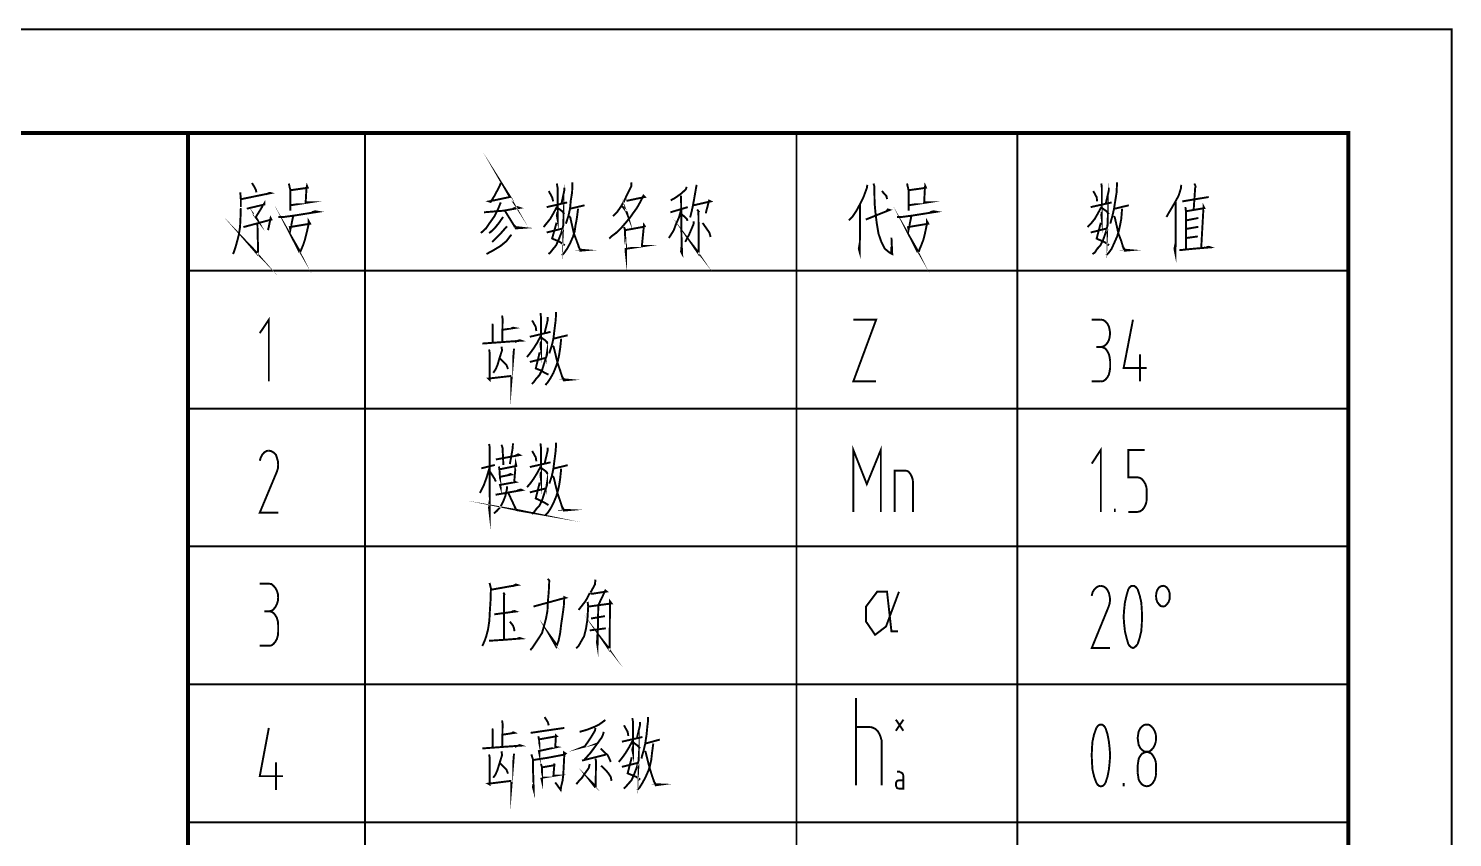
# Model space of a CAD drawing. Header units: millimetres. Extents: x 65 to 1398, y -63 to 357.
# Drawn here: x 355.8 to 418.7, y 157.2 to 193 of the extents above; entities that cross this region are included whole.
import ezdxf

# ---------------------------------------------------------------- set-up
doc = ezdxf.new("R2010")
doc.units = ezdxf.units.MM
doc.header["$LTSCALE"] = 0.25
doc.layers.add('P', color=7, linetype='Continuous')

msp = doc.modelspace()

# ---------------------------------------------------------------- linework, layer by layer
at = {"layer": 'P'}
for points, const_width in [([(147.0627246892411, 0.882), (418.677, 0.882), (418.677, 192.9259103528294), (147.0627246892411, 192.9259103528294), (147.0627246892411, 0.882)], 0.0858259029281714), ([(169.9197231099755, 5.458081097033865), (414.1119722389493, 5.458081097033865), (414.1119722389493, 188.3498292557956), (169.9197231099755, 188.3498292557956), (169.9197231099755, 5.458081097033865)], 0.1710016096220384), ([(362.8127897448064, 188.3498292557956), (362.8127897448064, 102.999869971135)], 0.1710016096220384), ([(370.6457037794706, 188.3498292557956), (370.6457037794706, 102.999869971135)], 0.0858259029281714), ([(389.7179099203195, 188.3498292557956), (389.7179099203195, 102.999869971135)], 0.0858259029281714), ([(399.4780055934618, 188.3498292557956), (399.4780055934618, 121.2924908270529)], 0.0858259029281714), ([(376.6437640409281, 186.1365612742236), (376.5865467723093, 185.9876663365679), (376.3687310338174, 185.5747917277847), (376.1964290317267, 185.2991085244396), (376.1275082308904, 185.3225155888746), (377.0455853137282, 185.5169242629316), (376.86157977942, 185.8381212026779), (377.137262982765, 185.402489725694), (377.1717233831832, 185.3225155888746)], 0.0858259029281714), ([(365.1294389276327, 185.7236866654404), (365.1521957958333, 185.4252465938947), (365.1521957958333, 185.0702394499645)], 0.0858259029281714), ([(365.1866561962515, 185.4252465938947), (366.4707937590026, 185.6892262650223), (366.4252800226012, 185.7009297972397), (366.2529780205106, 185.6320089964035)], 0.0858259029281714), ([(365.6450445414361, 186.1365612742236), (365.7711826108911, 185.9297988717149), (365.8173465435267, 185.8381212026779), (365.8401034117273, 185.7236866654404)], 0.0858259029281714), ([(367.2737861083684, 186.113804406023), (367.3427069092047, 185.8153643344773), (367.3427069092047, 184.9096409800914), (367.3427069092047, 185.150213586784), (368.1567525945536, 185.276351656239), (368.0195611891155, 185.276351656239), (368.0540215895336, 185.9070420035142), (368.0767784577342, 186.0104232047686), (368.1112388581523, 185.9297988717149), (367.9851007886973, 185.9070420035142), (367.3427069092047, 185.8153643344773)], 0.0858259029281714), ([(378.6736766844261, 183.9460501608524), (379.3960447007383, 184.1294054989262), (379.4077482329558, 184.3706283018531), (379.4077482329558, 184.2555435683812), (379.3277740961364, 183.9460501608524), (379.2016360266813, 183.624853221106), (379.0865512932094, 183.3725770821959), (378.9604132237544, 183.2236821445402), (378.8342751542993, 183.0630836746671), (378.7543010174799, 182.9941628738308)], 0.0858259029281714), ([(378.7653543534631, 185.7809039340592), (378.9148994873531, 185.5058709269485), (378.9604132237544, 185.3225155888746)], 0.0858259029281714), ([(379.1210116936276, 186.113804406023), (379.1554720940456, 185.9297988717149), (379.1554720940456, 184.5305765754919), (379.1210116936276, 184.7145821098001), (379.1554720940456, 184.8634770474558)], 0.0858259029281714), ([(379.4539121655914, 185.9297988717149), (379.4539121655914, 185.8153643344773), (379.3277740961364, 185.2191343876202)], 0.0858259029281714), ([(379.8089193095216, 186.1710216746418), (379.8089193095216, 186.0104232047686), (379.7978659735384, 185.7236866654404), (379.7406487049196, 185.3680293252759), (379.7061883045014, 185.0013186491283), (379.6372675036652, 184.6911750453651), (379.5455898346283, 184.4044385060369), (379.5228329664276, 184.3361679014349)], 0.0858259029281714), ([(382.4240085638936, 186.1710216746418), (382.4129552279104, 185.9876663365679), (382.2061928254016, 185.5747917277847), (382.091758288164, 185.3225155888746), (381.9539166864915, 185.0929963181652), (381.7816146844009, 184.8407201792551), (381.6099628785445, 184.6684181771645)], 0.0858259029281714), ([(384.8667958161749, 185.964259272133), (384.8212820797736, 185.8498247348954), (384.6034663412817, 185.6547658646041), (384.3622435383547, 185.4831140587478), (384.1561313320803, 185.3680293252759)], 0.0858259029281714), ([(385.3030774893931, 186.0559369411699), (385.2796704249582, 185.9297988717149), (385.1879927559212, 185.402489725694), (385.119071955085, 185.0357790495464), (385.0163409500649, 184.6112009085457)], 0.0858259029281714), ([(392.8492549847292, 186.0559369411699), (392.8264981165285, 185.9070420035142), (392.6769529826386, 185.5058709269485), (392.5163545127654, 185.1846739872021), (392.3674595751097, 184.9096409800914), (392.1841042370359, 184.6339577767463), (392.0352092993801, 184.4850628390906)], 0.0858259029281714), ([(393.1242879918399, 186.113804406023), (393.158748392258, 185.9876663365679), (393.1704519244755, 185.2418912558209), (393.2049123248936, 184.8634770474558), (393.2621295935124, 184.3816816378362), (393.3421037303318, 183.8998862282167), (393.4682417997869, 183.5331755520691), (393.6177869336769, 183.2347354805234), (393.8238991399513, 183.0630836746671), (393.9500372094064, 182.9941628738308), (393.9155768089882, 183.7165308901429)], 0.0858259029281714), ([(393.4916488642218, 185.7809039340592), (393.6977610704963, 185.5513846633498), (393.720517938697, 185.4252465938947)], 0.0858259029281714), ([(394.6041346211165, 186.113804406023), (394.6724052257185, 185.8153643344773), (394.6724052257185, 184.9096409800914), (394.6724052257185, 185.150213586784), (395.4871011073018, 185.276351656239), (395.3609630378468, 185.276351656239), (395.3954234382649, 185.9070420035142), (395.4064767742481, 186.0104232047686), (395.4409371746662, 185.9297988717149), (395.3265026374287, 185.9070420035142), (394.6724052257185, 185.8153643344773)], 0.0858259029281714), ([(402.723785195109, 183.9460501608524), (403.4578567436386, 184.1294054989262), (403.4695602758561, 184.3706283018531), (403.4695602758561, 184.2555435683812), (403.3889359428023, 183.9460501608524), (403.2745014055648, 183.624853221106), (403.1483633361097, 183.3725770821959), (403.0105217344372, 183.2236821445402), (402.9071405331828, 183.0630836746671), (402.8037593319284, 182.9941628738308)], 0.0858259029281714), ([(402.8382197323466, 185.7809039340592), (402.9877648662366, 185.5058709269485), (403.0105217344372, 185.3225155888746)], 0.0858259029281714), ([(403.193877072511, 186.113804406023), (403.2166339407116, 185.9297988717149), (403.2166339407116, 184.5305765754919), (403.193877072511, 184.7145821098001), (403.2166339407116, 184.8634770474558)], 0.0858259029281714), ([(403.5267775444748, 185.9297988717149), (403.5267775444748, 185.8153643344773), (403.3889359428023, 185.2191343876202)], 0.0858259029281714), ([(403.8824348846393, 186.1710216746418), (403.8824348846393, 186.0104232047686), (403.8707313524218, 185.7236866654404), (403.8135140838031, 185.3680293252759), (403.75564661895, 185.0013186491283), (403.687376014348, 184.6911750453651), (403.6067516812943, 184.4044385060369), (403.5956983453111, 184.3361679014349)], 0.0858259029281714), ([(406.7263932134865, 186.0559369411699), (406.714689681269, 185.9070420035142), (406.6119586762488, 185.5747917277847), (406.4279531419407, 185.2418912558209), (406.2673546720675, 184.9668582487102), (406.1646236670475, 184.7945562466195), (406.0729459980106, 184.6339577767463)], 0.0858259029281714), ([(407.3453800285441, 185.964259272133), (407.2771094239422, 184.9668582487102)], 0.0858259029281714), ([(407.3115698243604, 186.113804406023), (407.3798404289623, 185.9297988717149)], 0.0858259029281714), ([(365.4161754669609, 185.0013186491283), (366.1957607518918, 185.1846739872021), (366.1957607518918, 185.2418912558209), (365.8173465435267, 184.6339577767463), (365.8745638121454, 184.5305765754919), (365.7029120062891, 184.7600958462014)], 0.0858259029281714), ([(367.7555815179879, 183.0630836746671), (367.4571414464422, 183.6476100893067), (367.7672850502054, 183.1085974110684)], 0.0858259029281714), ([(376.6437640409281, 185.276351656239), (376.5176259714731, 184.9668582487102), (376.3687310338174, 184.6684181771645), (376.1619686313086, 184.3816816378362), (375.9903168254522, 184.1294054989262), (375.8524752237797, 184.0032674294711), (375.7607975547428, 183.9232932926517)], 0.0858259029281714), ([(375.8986391564154, 184.8407201792551), (376.7471452421825, 184.9096409800914), (377.481216790712, 185.0357790495464), (377.3778355894576, 185.0702394499645), (377.1827767191663, 185.0013186491283)], 0.0858259029281714), ([(379.132715225845, 185.0929963181652), (378.983170091955, 184.8173131148201), (378.8342751542993, 184.5539836399269), (378.6853802166437, 184.3706283018531), (378.5364852789879, 184.1866227675449)], 0.0858259029281714), ([(378.6736766844261, 185.0702394499645), (379.5800502350464, 185.276351656239)], 0.0858259029281714), ([(379.7172416404846, 185.0013186491283), (380.3485821839942, 185.150213586784)], 0.0858259029281714), ([(382.1944892931841, 185.3680293252759), (382.2523567580372, 185.3563257930584), (383.0091851747675, 185.5169242629316), (382.9519679061487, 185.5747917277847), (382.8258298366936, 185.3225155888746), (382.6652313668204, 185.0357790495464), (382.5046328969473, 184.8173131148201), (382.3440344270741, 184.5884440403451), (382.160028892766, 184.3706283018531), (381.9539166864915, 184.1294054989262), (381.7361009479996, 183.9232932926517), (381.7016405475815, 183.8998862282167), (381.5637989459089, 183.7971552231967), (381.4376608764539, 183.6820704897248)], 0.0858259029281714), ([(382.0000806191271, 185.0929963181652), (382.0455943555285, 185.0702394499645), (382.2178963576191, 184.8407201792551), (382.2523567580372, 184.7145821098001), (382.183435957201, 184.8862339156564)], 0.0858259029281714), ([(384.1444277998628, 184.8407201792551), (384.9129597488105, 185.0702394499645)], 0.0858259029281714), ([(384.6145196772649, 185.5747917277847), (384.6372765454655, 183.5676359524872), (384.6606836099004, 183.0169197420315), (384.6145196772649, 183.1085974110684), (384.6372765454655, 183.3498202139953)], 0.0858259029281714), ([(385.1652358877207, 185.150213586784), (385.9220643044508, 185.3225155888746), (385.8531435036146, 185.3563257930584), (385.7042485659589, 184.7945562466195)], 0.0858259029281714), ([(392.5280580449828, 185.1729704549846), (392.5163545127654, 183.0630836746671), (392.4708407763641, 183.2236821445402), (392.5163545127654, 183.498715151651)], 0.0858259029281714), ([(395.0852798345018, 183.0630836746671), (394.7874899591903, 183.6476100893067), (395.0969833667192, 183.1085974110684)], 0.0858259029281714), ([(403.2055806047285, 185.0929963181652), (403.0566856670729, 184.8173131148201), (402.9071405331828, 184.5539836399269), (402.7582455955271, 184.3706283018531), (402.5859435934365, 184.1866227675449)], 0.0858259029281714), ([(402.723785195109, 185.0702394499645), (403.6529156139298, 185.276351656239)], 0.0858259029281714), ([(403.7901070193681, 185.0013186491283), (404.4097440306601, 185.150213586784)], 0.0858259029281714), ([(406.4858206067938, 185.2991085244396), (406.4741170745764, 183.2347354805234), (406.4741170745764, 182.9941628738308), (406.4279531419407, 183.2236821445402), (406.4741170745764, 183.4642547512328)], 0.0858259029281714), ([(406.772557146122, 185.3225155888746), (407.9422601716356, 185.5169242629316)], 0.0858259029281714), ([(406.9097485515603, 185.0702394499645), (406.9325054197609, 184.9096409800914), (406.9325054197609, 183.1892217441221)], 0.0858259029281714), ([(406.9325054197609, 184.8862339156564), (407.7472013013443, 185.0240755173289), (407.7127409009262, 185.0929963181652), (407.6093596996717, 183.2581425449584)], 0.0858259029281714), ([(365.886267344363, 184.3361679014349), (365.9090242125636, 183.3842806144134), (365.9090242125636, 183.1085974110684), (365.886267344363, 182.9941628738308), (365.5767739368341, 183.3498202139953), (365.8745638121454, 183.0396766102321)], 0.0858259029281714), ([(365.1521957958333, 185.0240755173289), (365.1404922636159, 184.6684181771645), (365.1177353954153, 184.1866227675449), (365.0605181267964, 183.8316156236148), (364.9915973259602, 183.5676359524872), (364.922676525124, 183.3153598135771), (364.8537557242877, 183.1085974110684), (364.8082419878864, 182.9941628738308)], 0.0858259029281714), ([(365.2666303330709, 184.1866227675449), (366.5052541594207, 184.5195232395087), (366.4707937590026, 184.5884440403451), (366.356359221765, 184.0494313621068)], 0.0858259029281714), ([(366.8153977631838, 184.6339577767463), (367.0442668376589, 184.6339577767463), (367.4805485108772, 184.6911750453651), (368.5696272033369, 184.8634770474558), (368.4434891338819, 184.8862339156564), (368.2828906640087, 184.8407201792551)], 0.0858259029281714), ([(367.4688449786597, 184.6911750453651), (367.3427069092047, 184.0721882303074), (367.319950041004, 184.1866227675449), (368.2146200594067, 184.3361679014349), (368.1567525945536, 184.438898906455), (368.1567525945536, 184.3361679014349), (368.0540215895336, 183.8998862282167), (367.9851007886973, 183.624853221106), (367.9044764556436, 183.3842806144134), (367.8355556548073, 183.2236821445402), (367.7783383861885, 183.0858405428677)], 0.0858259029281714), ([(376.7471452421825, 184.6339577767463), (376.5637899041086, 184.3706283018531), (376.3687310338174, 184.1294054989262), (376.2081325639442, 183.9805105612705), (376.1275082308904, 183.9232932926517)], 0.0858259029281714), ([(376.8271193790019, 184.9096409800914), (377.3089147886214, 184.1294054989262), (377.6184081961503, 184.1521623671268), (377.3089147886214, 184.1866227675449), (377.1944802513839, 184.312760837)], 0.0858259029281714), ([(379.1554720940456, 185.0357790495464), (379.3622344965545, 184.8862339156564), (379.4539121655914, 184.7600958462014)], 0.0858259029281714), ([(380.0618456446659, 185.0013186491283), (380.0039781798129, 184.5539836399269), (379.9467609111941, 184.2555435683812), (379.9123005107759, 184.0032674294711), (379.8433797099397, 183.7737481587617), (379.7061883045014, 183.4642547512328), (379.5800502350464, 183.2347354805234), (379.4422086333739, 183.0396766102321), (379.3388274321195, 182.936945605212)], 0.0858259029281714), ([(379.6717279040834, 184.6684181771645), (379.7172416404846, 184.6112009085457), (379.8778401103579, 183.8998862282167), (380.0039781798129, 183.5676359524872), (380.1301162492679, 183.2236821445402), (380.1535233137029, 183.1430578114865), (380.4057994526129, 183.1658146796871), (380.1535233137029, 183.1892217441221), (380.0728989806491, 183.3498202139953)], 0.0858259029281714), ([(384.6145196772649, 184.9434511842752), (384.5228420082279, 184.6112009085457), (384.3967039387729, 184.3361679014349), (384.2933227375185, 184.0494313621068), (384.2016450684816, 183.8998862282167), (384.0755069990265, 183.7048273579254)], 0.0858259029281714), ([(385.3830516262126, 184.8634770474558), (385.39475515843, 183.5214720198516), (385.39475515843, 183.1892217441221), (385.3830516262126, 183.0169197420315), (385.1080186191018, 183.4187410148315), (385.3830516262126, 183.0630836746671)], 0.0858259029281714), ([(384.6372765454655, 184.7600958462014), (384.8667958161749, 184.5539836399269), (384.9012562165931, 184.46230597089)], 0.0858259029281714), ([(385.1762892237037, 184.438898906455), (385.1652358877207, 184.312760837), (384.9701770174293, 183.8543724918154), (384.7978750153387, 183.5331755520691)], 0.0858259029281714), ([(385.3258343575937, 184.9668582487102), (385.4175120266307, 184.8407201792551)], 0.0858259029281714), ([(392.7803341838929, 184.5195232395087), (393.8356026721688, 184.9434511842752), (393.754978339115, 184.9668582487102), (393.6750042022957, 184.8634770474558)], 0.0858259029281714), ([(394.1567996119152, 184.6339577767463), (394.3746153504071, 184.6339577767463), (394.810246827391, 184.6911750453651), (395.8999757160851, 184.8634770474558), (395.77383764663, 184.8862339156564), (395.6132391767568, 184.8407201792551)], 0.0858259029281714), ([(394.7991934914078, 184.6911750453651), (394.6724052257185, 184.0721882303074), (394.6496483575179, 184.1866227675449), (395.5443183759206, 184.3361679014349), (395.4871011073018, 184.438898906455), (395.4871011073018, 184.3361679014349), (395.3954234382649, 183.8998862282167), (395.3265026374287, 183.624853221106), (395.2348249683918, 183.3842806144134), (395.1659041675555, 183.2236821445402), (395.1197402349199, 183.0858405428677)], 0.0858259029281714), ([(403.2166339407116, 185.0357790495464), (403.4233963432205, 184.8862339156564), (403.5267775444748, 184.7600958462014)], 0.0858259029281714), ([(404.1113039591144, 185.0013186491283), (404.0768435586963, 184.5539836399269), (404.0196262900776, 184.2555435683812), (403.9624090214587, 184.0032674294711), (403.8934882206224, 183.7737481587617), (403.75564661895, 183.4642547512328), (403.6529156139298, 183.2347354805234), (403.5150740122574, 183.0396766102321), (403.411692811003, 182.936945605212)], 0.0858259029281714), ([(403.7445932829668, 184.6684181771645), (403.7901070193681, 184.6112009085457), (403.9507054892413, 183.8998862282167), (404.0768435586963, 183.5676359524872), (404.1802247599506, 183.2236821445402), (404.2263886925863, 183.1430578114865), (404.4786648314964, 183.1658146796871), (404.2263886925863, 183.1892217441221), (404.1347110235494, 183.3498202139953)], 0.0858259029281714), ([(406.9559124841959, 184.4850628390906), (407.4832216302167, 184.5884440403451)], 0.0858259029281714), ([(377.1138559183301, 183.8543724918154), (376.8960401798382, 183.5676359524872), (376.6327107049449, 183.3498202139953), (376.2881067007636, 183.1430578114865), (376.0930478304723, 183.0396766102321), (376.0130736936529, 182.9941628738308)], 0.0858259029281714), ([(376.9187970480388, 184.2210831679631), (376.6554675731455, 183.9232932926517), (376.4487051706368, 183.7165308901429), (376.2653498325629, 183.5331755520691)], 0.0858259029281714), ([(379.1099583576444, 184.3816816378362), (378.9148994873531, 183.6820704897248), (379.0410375568081, 183.624853221106), (379.1782289622464, 183.5676359524872), (379.3043670317014, 183.498715151651), (379.4766690337921, 183.3842806144134)], 0.0858259029281714), ([(382.091758288164, 184.1866227675449), (382.1262186885822, 184.1066486307255), (382.160028892766, 183.4642547512328), (382.183435957201, 183.3842806144134), (382.183435957201, 182.936945605212), (382.160028892766, 183.1430578114865), (382.160028892766, 183.2236821445402), (382.9857781103325, 183.3498202139953), (382.8830471053124, 183.3498202139953), (382.9747247743493, 184.2783004365818), (383.0091851747675, 184.2210831679631), (382.9519679061487, 184.1983262997624), (382.1372720245653, 184.0494313621068)], 0.0858259029281714), ([(385.5664069642863, 184.3706283018531), (385.864847035832, 183.9460501608524), (385.9220643044508, 183.750991290561)], 0.0858259029281714), ([(403.1711202043103, 184.3816816378362), (402.9877648662366, 183.6820704897248), (403.1021994034742, 183.624853221106), (403.2400410051466, 183.5676359524872), (403.3772324105848, 183.498715151651), (403.537830880458, 183.3842806144134)], 0.0858259029281714), ([(407.4832216302167, 184.1983262997624), (406.9559124841959, 184.1066486307255)], 0.0858259029281714), ([(393.904523473005, 183.0169197420315), (393.9155768089882, 183.3153598135771)], 0.0858259029281714), ([(406.6457688804327, 183.1658146796871), (407.2081886231059, 183.2236821445402), (408.0111809724718, 183.2919527491422), (407.9422601716356, 183.3153598135771), (407.8271754381636, 183.2919527491422)], 0.0858259029281714), ([(406.9559124841959, 183.7048273579254), (407.460464762016, 183.7737481587617)], 0.0858259029281714), ([(407.7927150377456, 183.2919527491422), (407.7244444331436, 183.2581425449584)], 0.0858259029281714), ([(362.8127897448064, 182.2600913253012), (414.1119722389493, 182.2600913253012)], 0.0858259029281714), ([(366.3908196221831, 177.362813288521), (366.3908196221831, 180.0923370801306), (365.9896485456173, 179.4961071332735)], 0.0858259029281714), ([(376.7009813095468, 180.2756924182044), (376.7243883739818, 180.1267974805487), (376.7126848417644, 179.0832325244903)], 0.0858259029281714), ([(378.0312828049335, 180.0578766797125), (378.1918812748067, 179.7711401403842), (378.2152883392416, 179.5877848023104)], 0.0858259029281714), ([(378.3986436773155, 180.3907771516763), (378.4214005455161, 180.2074218136025), (378.4214005455161, 178.8081995173795), (378.3986436773155, 178.9798513232359), (378.4214005455161, 179.1293964571259)], 0.0858259029281714), ([(378.7198406170618, 180.2074218136025), (378.7198406170618, 180.0695802119299), (378.5819990153893, 179.4961071332735)], 0.0858259029281714), ([(379.0865512932094, 180.4252375520944), (379.0865512932094, 180.2756924182044), (379.0637944250088, 180.0006594110937), (379.0176304923732, 179.6450020709292), (378.9721167559719, 179.2555345265809), (378.9031959551356, 178.9570944550352), (378.8115182860987, 178.6820614479245), (378.7887614178981, 178.6014371148708)], 0.0858259029281714), ([(392.2296179734371, 180.0923370801306), (393.2393727253117, 180.0923370801306), (392.2296179734371, 177.362813288521), (393.2393727253117, 177.362813288521)], 0.0858259029281714), ([(402.7699491277446, 180.0923370801306), (403.1711202043103, 180.0923370801306)], 0.0858259029281714), ([(403.1711202043103, 178.888173654199), (403.2745014055648, 178.8998771864165), (403.3772324105848, 178.9687979872527), (403.4578567436386, 179.0604756562896), (403.5267775444748, 179.1866137257446), (403.5612379448929, 179.3238051311829), (403.5839948130937, 179.4961071332735), (403.5612379448929, 179.6450020709292), (403.5267775444748, 179.7945472048192), (403.4578567436386, 179.9206852742742), (403.3772324105848, 180.0123629433112), (403.2745014055648, 180.0812837441474), (403.1711202043103, 180.0923370801306)], 0.0858259029281714), ([(404.593099368734, 180.0923370801306), (404.1802247599506, 177.9590432353781), (405.2010328478085, 177.9590432353781)], 0.0858259029281714), ([(376.2770533647804, 179.9206852742742), (376.2881067007636, 179.7945472048192), (376.2881067007636, 179.0604756562896)], 0.0858259029281714), ([(376.7243883739818, 179.6450020709292), (377.2516975200026, 179.7256264039829), (377.1944802513839, 179.7366797399661), (377.0910990501295, 179.7028695357823)], 0.0858259029281714), ([(377.9285517999134, 179.3355086634004), (378.8459786865168, 179.5533244018923)], 0.0858259029281714), ([(378.983170091955, 179.2555345265809), (379.6028071032471, 179.4044294642366)], 0.0858259029281714), ([(375.8297183555791, 179.0370685918547), (377.5501375915483, 179.1632066613097), (377.481216790712, 179.1866137257446), (377.2634010522201, 179.1059893926909)], 0.0858259029281714), ([(376.1275082308904, 178.7737391169614), (376.1509152953254, 178.6476010475064), (376.1509152953254, 178.6014371148708), (376.1509152953254, 177.4317340893573), (376.0930478304723, 177.488951357976), (377.1138559183301, 177.6040360914479)], 0.0858259029281714), ([(376.6782244413462, 178.8998771864165), (376.7009813095468, 178.7392787165433), (376.5865467723093, 178.3836213763788), (376.4948691032724, 178.07412796885), (376.4142447702187, 177.8907726307761), (376.3115137651986, 177.7412274968862)], 0.0858259029281714), ([(377.228940651802, 178.8081995173795), (377.1138559183301, 177.3855701567217), (377.1138559183301, 177.5695756910298)], 0.0858259029281714), ([(378.4103472095329, 179.3699690638185), (378.2608020756429, 179.0832325244903), (378.1002036057698, 178.8309563855802), (377.9513086681141, 178.6241939830714), (377.8024137304584, 178.4408386449976)], 0.0858259029281714), ([(377.9285517999134, 178.2230229065057), (378.6509198162256, 178.4063782445795), (378.6853802166437, 178.6241939830714), (378.6853802166437, 178.5325163140345), (378.5819990153893, 178.2230229065057), (378.4786178141349, 177.8907726307761), (378.3524797446798, 177.6384964918661), (378.2152883392416, 177.488951357976), (378.1002036057698, 177.3283528881029), (378.0202294689503, 177.2483787512834)], 0.0858259029281714), ([(378.4214005455161, 179.3127517951997), (378.6281629480249, 179.1632066613097), (378.7198406170618, 179.0370685918547)], 0.0858259029281714), ([(379.3160705639189, 179.2555345265809), (379.2699066312833, 178.8309563855802), (379.2243928948819, 178.5325163140345), (379.1671756262632, 178.2691868391412), (379.0982548254269, 178.0513711006493), (378.9721167559719, 177.7412274968862), (378.8459786865168, 177.5117082261767), (378.7081370848443, 177.3055960199023), (378.6164594158074, 177.2022148186479)], 0.0858259029281714), ([(378.9493598877713, 178.9343375868346), (378.983170091955, 178.888173654199), (379.1554720940456, 178.1775091701043), (379.2699066312833, 177.8446086981405), (379.3849913647551, 177.488951357976), (379.4305051011564, 177.4089772211566), (379.6717279040834, 177.4317340893573), (379.4305051011564, 177.4544909575579), (379.3388274321195, 177.6040360914479)], 0.0858259029281714), ([(403.1711202043103, 178.888173654199), (402.9760613340191, 178.888173654199)], 0.0858259029281714), ([(403.5839948130937, 178.2691868391412), (403.5612379448929, 178.4297853090144), (403.5267775444748, 178.5669767144526), (403.4578567436386, 178.7048183161251), (403.3772324105848, 178.8081995173795), (403.2745014055648, 178.8654167859983), (403.1711202043103, 178.888173654199)], 0.0858259029281714), ([(376.5865467723093, 178.4063782445795), (376.8960401798382, 178.0851813048331), (376.9649609806744, 177.9135294989768)], 0.0858259029281714), ([(378.3641832768973, 178.6476010475064), (378.1918812748067, 177.9362863671774), (378.3069660082786, 177.8907726307761), (378.4331040777336, 177.8446086981405), (378.5702954831718, 177.7529310291036), (378.7543010174799, 177.6612533600667)], 0.0858259029281714), ([(403.5839948130937, 178.2691868391412), (403.5839948130937, 177.9590432353781)], 0.0858259029281714), ([(404.9025927762628, 178.5669767144526), (404.9025927762628, 177.362813288521)], 0.0858259029281714), ([(403.1711202043103, 177.362813288521), (403.2745014055648, 177.3745168207385), (403.3772324105848, 177.4434376215748), (403.4578567436386, 177.5351152906117), (403.5267775444748, 177.6612533600667), (403.5612379448929, 177.8101482977224), (403.5839948130937, 177.9590432353781)], 0.0858259029281714), ([(403.1711202043103, 177.362813288521), (402.7699491277446, 177.362813288521)], 0.0858259029281714), ([(362.8127897448064, 176.1586498625894), (414.1119722389493, 176.1586498625894)], 0.0858259029281714), ([(376.1275082308904, 174.5988290964933), (376.1509152953254, 174.4726910270383), (376.1509152953254, 171.5598118973549), (376.1275082308904, 171.7659241036294), (376.1509152953254, 172.0988245755932)], 0.0858259029281714), ([(376.6782244413462, 174.5643686960752), (376.7243883739818, 174.4154737584195), (376.7588487743999, 173.6696986776724)], 0.0858259029281714), ([(377.1827767191663, 174.621585964694), (377.1717233831832, 174.4154737584195), (377.102802582347, 174.0253560178369), (377.0455853137282, 173.7041590780906)], 0.0858259029281714), ([(378.3986436773155, 174.621585964694), (378.4214005455161, 174.4382306266201), (378.4214005455161, 173.0390083303972), (378.3986436773155, 173.2230138647054), (378.4214005455161, 173.371908802361)], 0.0858259029281714), ([(378.7198406170618, 174.4382306266201), (378.7198406170618, 174.3120925571651), (378.5819990153893, 173.7275661425255)], 0.0858259029281714), ([(379.0865512932094, 174.6560463651121), (379.0865512932094, 174.5071514274564), (379.0637944250088, 174.2321184203457), (379.0176304923732, 173.8764610801812), (378.9721167559719, 173.5097504040336), (378.9031959551356, 173.1885534642872), (378.8115182860987, 172.9128702609422), (378.7887614178981, 172.8439494601059)], 0.0858259029281714), ([(392.2296179734371, 171.594272297773), (392.2296179734371, 174.3354996216001), (392.8264981165285, 172.8211925919053), (393.4454849315862, 174.3354996216001), (393.4454849315862, 171.594272297773)], 0.0858259029281714), ([(403.1711202043103, 171.594272297773), (403.1711202043103, 174.3354996216001), (402.7699491277446, 173.7275661425255)], 0.0858259029281714), ([(366.3908196221831, 174.301039221182), (366.2991419531462, 174.2893356889645), (366.1840572196743, 174.2204148881282), (366.1040830828549, 174.1287372190913), (366.0351622820186, 174.0025991496363), (365.9896485456173, 173.8537042119805)], 0.0858259029281714), ([(366.7464769623476, 173.371908802361), (366.7919906987489, 173.5208037400167), (366.8036942309664, 173.6814022098899), (366.7919906987489, 173.8302971475456), (366.7464769623476, 173.9908956174188), (366.700313029712, 174.1287372190913), (366.5969318284576, 174.2204148881282), (366.5052541594207, 174.277632156747), (366.3908196221831, 174.301039221182)], 0.0858259029281714), ([(376.4259483024362, 173.9109214805993), (377.481216790712, 174.1059803508906), (377.4122959898758, 174.1404407513088), (377.2978614526382, 174.0825732864557)], 0.0858259029281714), ([(376.5637899041086, 173.6014280730705), (376.5865467723093, 173.4518829391805), (376.6327107049449, 172.7067580546677), (376.6093036405099, 172.7867321914872), (377.2978614526382, 172.9128702609422), (377.2399939877852, 172.9362773253771), (377.3089147886214, 173.7275661425255), (377.3316716568221, 173.6241849412712), (376.5865467723093, 173.4752900036154)], 0.0858259029281714), ([(377.9285517999134, 173.5780210086355), (378.8459786865168, 173.7847834111443)], 0.0858259029281714), ([(378.0312828049335, 174.2893356889645), (378.1918812748067, 174.0025991496363), (378.2152883392416, 173.8302971475456)], 0.0858259029281714), ([(404.3869871624595, 171.594272297773), (404.7998617712427, 171.594272297773), (404.9025927762628, 171.6170291659737), (404.9942704452997, 171.6742464345924), (405.0748947783535, 171.7659241036294), (405.1438155791897, 171.8920621730844), (405.189329315591, 172.0416073069744), (405.2010328478085, 172.2022057768476), (405.2010328478085, 172.5116991843764), (405.189329315591, 172.6722976542496), (405.1438155791897, 172.8211925919053), (405.0748947783535, 172.9362773253771), (404.9942704452997, 173.0390083303972), (404.9025927762628, 173.0968757952503), (404.7998617712427, 173.119632663451), (404.3869871624595, 173.119632663451), (404.3869871624595, 174.3354996216001), (405.1093551787716, 174.3354996216001)], 0.0858259029281714), ([(366.7464769623476, 173.371908802361), (365.9896485456173, 171.5598118973549), (366.8036942309664, 171.5598118973549)], 0.0858259029281714), ([(376.1392117631079, 173.5208037400167), (376.0130736936529, 173.0968757952503), (375.8986391564154, 172.7867321914872), (375.8180148233616, 172.6150803856308), (375.7263371543247, 172.4310748513227)], 0.0858259029281714), ([(376.3797843698005, 173.6696986776724), (375.7835544229434, 173.5208037400167)], 0.0858259029281714), ([(376.1509152953254, 173.3946656705617), (376.3687310338174, 173.0624153948322), (376.4259483024362, 172.9362773253771)], 0.0858259029281714), ([(376.6093036405099, 173.1423895316516), (377.1138559183301, 173.245770732906), (377.0683421819288, 173.2685276011067), (376.9649609806744, 173.2230138647054)], 0.0858259029281714), ([(378.4103472095329, 173.6014280730705), (378.2608020756429, 173.3257448697255), (378.1002036057698, 173.0624153948322), (377.9513086681141, 172.8556529923234), (377.8024137304584, 172.6840011864671)], 0.0858259029281714), ([(377.9285517999134, 172.4544819157576), (378.6509198162256, 172.6378372538314), (378.6853802166437, 172.8556529923234), (378.6853802166437, 172.7639753232865), (378.5819990153893, 172.4544819157576), (378.4786178141349, 172.1332849760113), (378.3524797446798, 171.8693053048838), (378.2152883392416, 171.720410367228), (378.1002036057698, 171.5598118973549), (378.0202294689503, 171.5025946287361)], 0.0858259029281714), ([(378.4214005455161, 173.5435606082174), (378.6281629480249, 173.3946656705617), (378.7198406170618, 173.2685276011067)], 0.0858259029281714), ([(379.3160705639189, 173.5097504040336), (379.2699066312833, 173.0624153948322), (379.2243928948819, 172.7639753232865), (379.1671756262632, 172.5116991843764), (379.0982548254269, 172.282179913667), (378.9721167559719, 171.9843900383556), (378.8459786865168, 171.7431672354287), (378.7081370848443, 171.5370550291542), (378.6164594158074, 171.4453773601173)], 0.0858259029281714), ([(378.9493598877713, 173.1768499320697), (378.983170091955, 173.119632663451), (379.1554720940456, 172.4083179831221), (379.2699066312833, 172.0760677073925), (379.3849913647551, 171.720410367228), (379.4305051011564, 171.6514895663918), (379.6717279040834, 171.6742464345924), (379.4305051011564, 171.6859499668099), (379.3388274321195, 171.8582519689006)], 0.0858259029281714), ([(378.983170091955, 173.5097504040336), (379.6028071032471, 173.6586453416893)], 0.0858259029281714), ([(394.0534184106608, 171.594272297773), (394.0534184106608, 173.4174225387623), (394.5124569520797, 173.4174225387623)], 0.0858259029281714), ([(394.8674640960098, 172.8901133927415), (394.8564107600266, 173.027954994414), (394.810246827391, 173.1651463998523), (394.7530295587723, 173.2685276011067), (394.684108757936, 173.3602052701436), (394.6041346211165, 173.4063692027792), (394.5124569520797, 173.4174225387623)], 0.0858259029281714), ([(376.9187970480388, 172.7295149228684), (376.9187970480388, 172.6150803856308), (376.8505264434368, 172.3049367818676), (376.7471452421825, 172.0416073069744), (376.6327107049449, 171.8237915684824), (376.4831655710549, 171.6514895663918), (376.3459741656167, 171.5253514969368)], 0.0858259029281714), ([(376.4142447702187, 172.3511007145032), (377.5845979919664, 172.5572129207777), (377.5267305271133, 172.5806199852127), (377.3661320572402, 172.5344560525771)], 0.0858259029281714), ([(378.3641832768973, 172.8901133927415), (378.1918812748067, 172.1905022446301), (378.3069660082786, 172.1332849760113), (378.4331040777336, 172.0760677073925), (378.5702954831718, 172.0071469065563), (378.7543010174799, 171.8920621730844)], 0.0858259029281714), ([(394.8674640960098, 172.8901133927415), (394.8674640960098, 171.594272297773)], 0.0858259029281714), ([(376.9766645128918, 172.4310748513227), (377.3316716568221, 171.6742464345924), (377.6645721287859, 171.6170291659737), (377.3316716568221, 171.6859499668099), (377.2516975200026, 171.8237915684824)], 0.0858259029281714), ([(403.7901070193681, 171.594272297773), (403.7901070193681, 171.7431672354287)], 0.0858259029281714), ([(362.8127897448064, 170.0689119320951), (414.1119722389493, 170.0689119320951)], 0.0858259029281714), ([(365.9896485456173, 168.4174134969621), (366.3908196221831, 168.4174134969621)], 0.0858259029281714), ([(366.3908196221831, 167.2015465388129), (366.5052541594207, 167.2132500710304), (366.5969318284576, 167.2821708718667), (366.6775561615113, 167.3849018768868), (366.7464769623476, 167.5110399463418), (366.7919906987489, 167.6605850802318), (366.8036942309664, 167.8094800178875), (366.7919906987489, 167.9583749555432), (366.7464769623476, 168.1079200894332), (366.6775561615113, 168.2340581588882), (366.5969318284576, 168.3257358279252), (366.5052541594207, 168.4057099647446), (366.3908196221831, 168.4174134969621)], 0.0858259029281714), ([(376.1509152953254, 168.4518738973802), (376.2081325639442, 168.2223546266708), (376.1964290317267, 167.7295058810681), (376.1619686313086, 167.2132500710304), (376.1392117631079, 166.7769683978123), (376.0819944944891, 166.3985541894471), (376.0013701614354, 166.0890607819182), (375.9213960246159, 165.8712450434263), (375.8297183555791, 165.6651328371518)], 0.0858259029281714), ([(376.2198360961617, 168.1534338258345), (377.3778355894576, 168.3601962283433), (377.3089147886214, 168.3829530965439), (377.1600198509657, 168.3023287634902)], 0.0858259029281714), ([(378.7887614178981, 168.5552550986346), (378.7653543534631, 168.0617561567976), (378.7198406170618, 167.54550034676), (378.7081370848443, 167.2132500710304), (378.6392162840081, 166.857592730866), (378.5592421471886, 166.5591526593203), (378.4675644781517, 166.237955719574), (378.3297228764792, 166.020139981082), (378.1463675384053, 165.7451069739713), (378.0546898693684, 165.6072653722988), (377.9513086681141, 165.4811273028437)], 0.0858259029281714), ([(378.7198406170618, 168.635229235454), (378.8115182860987, 168.5435515664171)], 0.0858259029281714), ([(380.8297273973793, 168.6007688350359), (380.8069705291787, 168.3829530965439), (380.6119116588874, 168.0272957563795)], 0.0858259029281714), ([(380.6119116588874, 168.0045388881788), (380.6691289275062, 167.9700784877607), (381.3232263392163, 168.0734596890151), (381.2660090705975, 168.1189734254164), (380.9558654668343, 167.4655262099405), (380.9214050664162, 165.6651328371518), (380.8986481982156, 165.8140277748075), (380.9214050664162, 166.1924419831726)], 0.0858259029281714), ([(394.2023133483165, 166.3068765204102), (393.9155768089882, 166.3068765204102), (393.720517938697, 168.0617561567976), (393.2848864617131, 168.0617561567976), (392.7920377161104, 167.4083089413218), (392.7920377161104, 166.7431581936284), (393.1932087926762, 166.1579815827545), (393.6750042022957, 166.5246922589021), (394.2484772809521, 168.0617561567976)], 0.0858259029281714), ([(403.1711202043103, 168.3257358279252), (403.0566856670729, 168.3023287634902), (402.9643578018016, 168.2451114948714), (402.8726801327647, 168.1534338258345), (402.8037593319284, 168.0272957563795), (402.7699491277446, 167.8784008187238)], 0.0858259029281714), ([(403.5150740122574, 167.3966054091043), (403.5612379448929, 167.54550034676), (403.5839948130937, 167.7178023488506), (403.5612379448929, 167.8666972865063), (403.5267775444748, 168.015592224162), (403.4578567436386, 168.1534338258345), (403.3772324105848, 168.2451114948714), (403.2745014055648, 168.3023287634902), (403.1711202043103, 168.3257358279252)], 0.0858259029281714), ([(404.3869871624595, 168.1761906940352), (404.3063628294058, 167.8894541547069), (404.2374420285695, 167.5916642793956), (404.2029816281513, 167.2704673396492), (404.1802247599506, 166.9492703999029), (404.2029816281513, 166.639776992374), (404.2374420285695, 166.3185800526277), (404.3063628294058, 166.0318435132995), (404.3869871624595, 165.7451069739713)], 0.0858259029281714), ([(404.7998617712427, 168.1761906940352), (404.7309409704064, 168.2568150270889), (404.6620201695703, 168.3140322957077), (404.593099368734, 168.3257358279252), (404.5131252319145, 168.3140322957077), (404.4442044310782, 168.2568150270889), (404.3869871624595, 168.1761906940352)], 0.0858259029281714), ([(404.7998617712427, 165.7451069739713), (404.8915394402796, 166.0318435132995), (404.9604602411159, 166.3185800526277), (404.9832171093166, 166.639776992374), (404.9942704452997, 166.9492703999029), (404.9832171093166, 167.2704673396492), (404.9604602411159, 167.5916642793956), (404.8915394402796, 167.8894541547069), (404.7998617712427, 168.1761906940352)], 0.0858259029281714), ([(406.2218409356663, 167.8784008187238), (406.2101374034488, 168.015592224162), (406.1646236670475, 168.1423804898513), (406.0957028662112, 168.2451114948714), (406.0150785331575, 168.3023287634902), (405.9234008641206, 168.3257358279252), (405.8200196628662, 168.3023287634902), (405.7400455260467, 168.2451114948714), (405.6711247252105, 168.1423804898513), (405.6256109888092, 168.015592224162), (405.6139074565917, 167.8784008187238), (405.6256109888092, 167.7295058810681), (405.6711247252105, 167.6027176153787), (405.7400455260467, 167.5110399463418), (405.8200196628662, 167.4310658095224), (405.9234008641206, 167.4083089413218), (406.0150785331575, 167.4310658095224), (406.0957028662112, 167.5110399463418), (406.1646236670475, 167.6027176153787), (406.2101374034488, 167.7295058810681), (406.2218409356663, 167.8784008187238)], 0.0858259029281714), ([(376.7588487743999, 168.0272957563795), (376.8271193790019, 167.9128612191419)], 0.0858259029281714), ([(376.7926589785837, 167.94732161956), (376.7926589785837, 165.9401658442626)], 0.0858259029281714), ([(378.0891502697866, 167.4083089413218), (379.5111294342101, 167.7977764856701), (379.4539121655914, 167.821183550105), (379.4305051011564, 167.4310658095224), (379.3732878325376, 167.0064876685217), (379.3160705639189, 166.6280734601565), (379.2699066312833, 166.237955719574), (379.2016360266813, 165.9057054438444), (379.132715225845, 165.7106465735531), (379.0982548254269, 165.6306724367337), (378.7887614178981, 166.169685114972), (379.1210116936276, 165.7106465735531)], 0.0858259029281714), ([(380.4857735894324, 167.6144211475962), (380.508530457633, 167.3966054091043), (380.4747202534492, 166.8348358626653), (380.4057994526129, 166.3985541894471), (380.3251751195592, 166.0890607819182), (380.1990370501042, 165.8712450434263), (380.0846025128666, 165.6651328371518), (379.9812213116122, 165.5617516358975)], 0.0858259029281714), ([(380.5774512584692, 168.0045388881788), (380.4057994526129, 167.671638416215), (380.2217939183048, 167.4310658095224), (380.0846025128666, 167.2587638074318)], 0.0858259029281714), ([(380.5319375220679, 167.4083089413218), (381.5410420777083, 167.54550034676), (381.472121276872, 167.6371780157969), (381.4604177446545, 165.8367846430082), (381.4604177446545, 165.6306724367337), (381.4376608764539, 165.5045343672787), (381.1853847375438, 165.8712450434263), (381.4266075404707, 165.5617516358975)], 0.0858259029281714), ([(366.3908196221831, 167.2015465388129), (366.1957607518918, 167.2015465388129)], 0.0858259029281714), ([(366.8036942309664, 166.5825597237553), (366.7919906987489, 166.7431581936284), (366.7464769623476, 166.9037566635016), (366.6775561615113, 167.0298947329566), (366.5969318284576, 167.1215724019935), (366.5052541594207, 167.1787896706123), (366.3908196221831, 167.2015465388129)], 0.0858259029281714), ([(376.3570275015999, 167.0637049371404), (377.3089147886214, 167.1898430065955), (377.2516975200026, 167.2132500710304), (377.137262982765, 167.1898430065955)], 0.0858259029281714), ([(381.2543055383801, 166.983730800321), (380.634668527088, 166.8803495990666)], 0.0858259029281714), ([(403.5150740122574, 167.3966054091043), (402.7699491277446, 165.5728049718806), (403.5839948130937, 165.5728049718806)], 0.0858259029281714), ([(366.3908196221831, 165.676186173135), (366.5052541594207, 165.6878897053525), (366.5969318284576, 165.7568105061887), (366.6775561615113, 165.8484881752257), (366.7464769623476, 165.9746262446807), (366.7919906987489, 166.1352247145539), (366.8036942309664, 166.2841196522096)], 0.0858259029281714), ([(366.8036942309664, 166.5825597237553), (366.8036942309664, 166.2841196522096)], 0.0858259029281714), ([(377.0455853137282, 166.7431581936284), (377.1827767191663, 166.5708561915378), (377.228940651802, 166.4447181220827), (377.2516975200026, 166.3185800526277)], 0.0858259029281714), ([(380.5774512584692, 166.3530404530458), (381.2887659387982, 166.4447181220827)], 0.0858259029281714), ([(366.3908196221831, 165.676186173135), (365.9896485456173, 165.676186173135)], 0.0858259029281714), ([(376.1275082308904, 165.894001911627), (376.8271193790019, 165.9401658442626), (377.5501375915483, 165.9973831128814), (377.481216790712, 166.020139981082), (377.3778355894576, 165.9973831128814)], 0.0858259029281714), ([(404.3869871624595, 165.7451069739713), (404.4442044310782, 165.6651328371518), (404.5131252319145, 165.6072653722988), (404.593099368734, 165.5728049718806), (404.6620201695703, 165.6072653722988), (404.7309409704064, 165.6651328371518), (404.7998617712427, 165.7451069739713)], 0.0858259029281714), ([(362.8127897448064, 163.9674704693832), (414.1119722389493, 163.9674704693832)], 0.0858259029281714), ([(392.344702706909, 159.5058239095869), (392.344702706909, 163.3595369903087)], 0.0858259029281714), ([(378.5819990153893, 162.5220842405247), (378.7198406170618, 162.3042685020328), (378.7653543534631, 162.1553735643771)], 0.0858259029281714), ([(381.2660090705975, 162.3959461710697), (381.1970882697613, 162.3387289024509), (380.9903258672525, 162.1898339647952), (380.8069705291787, 162.0981562957583), (380.4857735894324, 161.9720182263032), (380.3024182513585, 161.9148009576845), (380.1301162492679, 161.8686370250489)], 0.0858259029281714), ([(382.4584689643117, 162.4765705041234), (382.4929293647298, 162.3042685020328), (382.4929293647298, 160.9050462058099), (382.4584689643117, 161.0773482079005), (382.4929293647298, 161.2262431455562)], 0.0858259029281714), ([(383.1580801124231, 162.5220842405247), (383.1580801124231, 162.373189302869), (383.123619712005, 162.0981562957583), (383.0891593115869, 161.7424989555938), (383.0319420429681, 161.3523812150112), (382.9630212421318, 161.0545913396998), (382.8830471053124, 160.7789081363548), (382.8713435730949, 160.6872304673179)], 0.0858259029281714), ([(394.1106356792795, 161.9148009576845), (394.4435361512434, 162.4076497032871)], 0.0858259029281714), ([(394.1106356792795, 162.4076497032871), (394.4435361512434, 161.9148009576845)], 0.0858259029281714), ([(366.3908196221831, 162.0409390271395), (365.9896485456173, 159.907645182387), (367.0098064372409, 159.907645182387)], 0.0858259029281714), ([(376.2770533647804, 162.0175319627046), (376.2881067007636, 161.8913938932495), (376.2881067007636, 161.1573223447199)], 0.0858259029281714), ([(376.7009813095468, 162.373189302869), (376.7243883739818, 162.2242943652134), (376.7126848417644, 161.1917827451381)], 0.0858259029281714), ([(376.7243883739818, 161.7424989555938), (377.2516975200026, 161.8224730924132), (377.1944802513839, 161.8458801568482), (377.0910990501295, 161.7886628882294)], 0.0858259029281714), ([(377.9630122003316, 161.8224730924132), (379.4539121655914, 162.0409390271395)], 0.0858259029281714), ([(378.3069660082786, 161.6735781547576), (378.3414264086967, 161.4902228166837), (378.3524797446798, 160.9050462058099), (378.3297228764792, 161.0201309392817), (379.1210116936276, 161.1917827451381), (379.0520908927913, 161.2034862773555), (379.0865512932094, 161.7080385551757), (379.1210116936276, 161.6735781547576), (378.3414264086967, 161.5363867493193)], 0.0858259029281714), ([(380.8297273973793, 162.0409390271395), (380.8069705291787, 161.9148009576845), (380.6119116588874, 161.5936040179381), (380.3596355199773, 161.2262431455562), (380.3024182513585, 161.2034862773555), (380.9558654668343, 161.3757882794462)], 0.0858259029281714), ([(381.1970882697613, 161.8686370250489), (381.1509243371257, 161.7080385551757), (381.1054106007244, 161.6163608861388), (380.7725101287606, 161.1573223447199), (380.6008583229042, 160.9284532702448), (380.3251751195592, 160.6183096664817), (380.2334974505222, 160.595552798281), (381.2887659387982, 160.8595324694085)], 0.0858259029281714), ([(382.0000806191271, 160.3205197911703), (382.7335019714224, 160.5038751292441), (382.7452055036399, 160.721690867736), (382.7452055036399, 160.6183096664817), (382.6652313668204, 160.3205197911703), (382.5390932973654, 159.9876193192065), (382.4240085638936, 159.7242898443132), (382.286166962221, 159.5747447104232), (382.160028892766, 159.4258497727675), (382.0800547559465, 159.3569289719312)], 0.0858259029281714), ([(382.091758288164, 162.1553735643771), (382.2523567580372, 161.8686370250489), (382.286166962221, 161.6852816869751)], 0.0858259029281714), ([(382.8024227722586, 162.3042685020328), (382.8024227722586, 162.1781304325777), (382.6652313668204, 161.5936040179381)], 0.0858259029281714), ([(392.344702706909, 162.0864527635408), (392.9870965864017, 162.0864527635408)], 0.0858259029281714), ([(393.4799453320044, 161.3296243468106), (393.4799453320044, 161.4902228166837), (393.4337813993687, 161.6508212865569), (393.37656413075, 161.7886628882294), (393.2965899939305, 161.9148009576845), (393.2049123248936, 161.9947750945039), (393.0898275914218, 162.0519923631227), (392.9870965864017, 162.0864527635408)], 0.0858259029281714), ([(402.9760613340191, 162.0409390271395), (402.8726801327647, 161.7542024878113), (402.8037593319284, 161.4440588840481), (402.7810024637278, 161.1462690087368), (402.7699491277446, 160.8367756012079), (402.7810024637278, 160.5155786614615), (402.8037593319284, 160.1943817217152), (402.8726801327647, 159.8959416501695), (402.9760613340191, 159.6092051108413)], 0.0858259029281714), ([(403.3772324105848, 162.0409390271395), (403.3200151419661, 162.1209131639589), (403.2510943411298, 162.1781304325777), (403.1711202043103, 162.1898339647952), (403.1021994034742, 162.1781304325777), (403.0332786026379, 162.1209131639589), (402.9760613340191, 162.0409390271395)], 0.0858259029281714), ([(403.3772324105848, 159.6092051108413), (403.4695602758561, 159.8959416501695), (403.5267775444748, 160.1943817217152), (403.5612379448929, 160.5155786614615), (403.5839948130937, 160.8367756012079), (403.5612379448929, 161.1462690087368), (403.5267775444748, 161.4440588840481), (403.4695602758561, 161.7542024878113), (403.3772324105848, 162.0409390271395)], 0.0858259029281714), ([(405.6139074565917, 161.5936040179381), (405.6022039243743, 161.7542024878113), (405.556690187973, 161.8913938932495), (405.4877693871367, 162.0175319627046), (405.4071450540829, 162.1092096317415), (405.3154673850461, 162.1781304325777), (405.2010328478085, 162.1898339647952), (405.0976516465541, 162.1781304325777), (404.9942704452997, 162.1092096317415), (404.9142963084803, 162.0175319627046), (404.845375507644, 161.8913938932495), (404.8226186394434, 161.7542024878113), (404.7998617712427, 161.5936040179381), (404.8226186394434, 161.433005548065), (404.845375507644, 161.283460414175), (404.9142963084803, 161.1573223447199), (404.9942704452997, 161.065644675683), (405.0976516465541, 160.9967238748468), (405.2010328478085, 160.9856705388636), (405.3154673850461, 160.9967238748468), (405.4071450540829, 161.065644675683), (405.4877693871367, 161.1573223447199), (405.556690187973, 161.283460414175), (405.6022039243743, 161.433005548065), (405.6139074565917, 161.5936040179381)], 0.0858259029281714), ([(375.8297183555791, 161.1345654765193), (377.5501375915483, 161.2607035459743), (377.481216790712, 161.283460414175), (377.2634010522201, 161.2034862773555)], 0.0858259029281714), ([(381.0592466680888, 161.1345654765193), (381.2660090705975, 160.9284532702448), (381.3687400756177, 160.8367756012079), (381.4266075404707, 160.721690867736), (381.472121276872, 160.6183096664817), (381.5065816772901, 160.5383355296622)], 0.0858259029281714), ([(382.4701724965291, 161.4674659484831), (382.3206273626392, 161.1917827451381), (382.160028892766, 160.9284532702448), (382.0111339551103, 160.721690867736), (381.8622390174546, 160.5383355296622)], 0.0858259029281714), ([(382.0000806191271, 161.433005548065), (382.9058039735131, 161.6391177543395)], 0.0858259029281714), ([(382.4929293647298, 161.40959848363), (382.6879882350211, 161.2607035459743), (382.8024227722586, 161.1345654765193)], 0.0858259029281714), ([(383.3875993831326, 161.3523812150112), (383.3303821145138, 160.9284532702448), (383.2959217140957, 160.6183096664817), (383.2387044454769, 160.3660335275716), (383.1697836446406, 160.1482177890796), (383.0319420429681, 159.8387243815507), (382.9058039735131, 159.6092051108413), (382.779665904058, 159.4030929045668), (382.6762847028036, 159.2997117033125)], 0.0858259029281714), ([(383.0436455751856, 161.3523812150112), (383.6743359224608, 161.5246832171019)], 0.0858259029281714), ([(393.4799453320044, 161.3296243468106), (393.4799453320044, 159.5058239095869)], 0.0858259029281714), ([(366.7120165619294, 160.5155786614615), (366.7120165619294, 159.2997117033125)], 0.0858259029281714), ([(376.1275082308904, 160.8705858053917), (376.1509152953254, 160.7444477359367), (376.1509152953254, 160.6872304673179), (376.1509152953254, 159.5402843100051), (376.0930478304723, 159.5747447104232), (377.1138559183301, 159.7008827798782)], 0.0858259029281714), ([(376.6782244413462, 161.0084274070642), (376.7009813095468, 160.8367756012079), (376.5865467723093, 160.4694147288259), (376.4948691032724, 160.1709746572803), (376.4142447702187, 159.9876193192065), (376.3115137651986, 159.8387243815507)], 0.0858259029281714), ([(376.5865467723093, 160.5038751292441), (376.8960401798382, 160.1943817217152), (376.9649609806744, 160.0220797196246)], 0.0858259029281714), ([(377.228940651802, 160.9050462058099), (377.1138559183301, 159.4830670413863), (377.1138559183301, 159.6553690434769)], 0.0858259029281714), ([(378.0891502697866, 159.5519878422225), (378.0657432053516, 159.4258497727675), (378.1002036057698, 159.2997117033125), (378.0657432053516, 160.3205197911703), (378.0657432053516, 160.6527700668998), (377.9974726007497, 160.8705858053917)], 0.0858259029281714), ([(378.0546898693684, 160.6183096664817), (378.7198406170618, 160.721690867736), (379.4422086333739, 160.8595324694085), (379.4422086333739, 160.9512101384455), (379.5111294342101, 160.9050462058099), (379.4539121655914, 160.8595324694085), (379.4077482329558, 159.9648624510058), (379.3732878325376, 159.6898294438951), (379.3160705639189, 159.4603101731856), (379.2933136957182, 159.2997117033125), (379.0520908927913, 159.631961979042)], 0.0858259029281714), ([(380.8297273973793, 160.6872304673179), (380.8531344618143, 160.5727959300803), (380.8414309295968, 159.5747447104232), (380.8414309295968, 159.4030929045668)], 0.0858259029281714), ([(382.435712096111, 160.7444477359367), (382.2523567580372, 160.0337832518421), (382.3667912952748, 159.9876193192065), (382.5046328969473, 159.9304020505876), (382.6418243023855, 159.8731847819689), (382.8141263044761, 159.758100048497)], 0.0858259029281714), ([(383.0202385107506, 161.0201309392817), (383.0436455751856, 160.9856705388636), (383.2270009132594, 160.2633025225515), (383.3303821145138, 159.9304020505876), (383.4565201839688, 159.5747447104232), (383.4909805843869, 159.5058239095869), (383.743256723297, 159.5402843100051), (383.4909805843869, 159.5519878422225), (383.3986527191157, 159.7008827798782)], 0.0858259029281714), ([(405.6139074565917, 160.3660335275716), (405.6022039243743, 160.5266319974447), (405.556690187973, 160.6761771313347), (405.4877693871367, 160.8023152007898), (405.4071450540829, 160.9050462058099), (405.3154673850461, 160.9512101384455), (405.2010328478085, 160.9856705388636), (405.0976516465541, 160.9512101384455), (404.9942704452997, 160.9050462058099), (404.9142963084803, 160.8023152007898), (404.845375507644, 160.6761771313347), (404.8226186394434, 160.5266319974447), (404.7998617712427, 160.3660335275716)], 0.0858259029281714), ([(378.4214005455161, 160.4466578606253), (378.4675644781517, 160.2977629229696), (378.4675644781517, 159.6898294438951), (378.4331040777336, 159.8387243815507)], 0.0858259029281714), ([(378.4675644781517, 159.8387243815507), (379.0293340245906, 159.9304020505876), (378.9721167559719, 159.9304020505876), (379.0176304923732, 160.4694147288259)], 0.0858259029281714), ([(379.0293340245906, 160.4466578606253), (378.9948736241726, 160.3894405920065), (378.4675644781517, 160.2977629229696)], 0.0858259029281714), ([(380.5774512584692, 160.4466578606253), (380.5319375220679, 160.2633025225515), (380.3596355199773, 160.0220797196246), (380.2334974505222, 159.8387243815507), (380.0956558488498, 159.6898294438951), (379.9812213116122, 159.5519878422225)], 0.0858259029281714), ([(380.8297273973793, 159.4030929045668), (380.5774512584692, 159.7242898443132), (380.8414309295968, 159.4603101731856)], 0.0858259029281714), ([(381.0820035362894, 160.3660335275716), (381.2887659387982, 160.1709746572803), (381.4032004760357, 160.0337832518421), (381.472121276872, 159.9304020505876), (381.5065816772901, 159.8731847819689), (381.5410420777083, 159.7008827798782)], 0.0858259029281714), ([(394.1567996119152, 160.1027040526783), (394.2939910173534, 160.1027040526783)], 0.0858259029281714), ([(394.4435361512434, 159.8848883141864), (394.4435361512434, 159.3569289719312), (394.2367737487346, 159.3569289719312)], 0.0858259029281714), ([(394.4435361512434, 159.8848883141864), (394.4318326190258, 159.9648624510058), (394.3973722186078, 160.0337832518421), (394.340154949989, 160.0682436522602), (394.2939910173534, 160.1027040526783)], 0.0858259029281714), ([(404.7998617712427, 160.0565401200427), (404.7998617712427, 160.3660335275716)], 0.0858259029281714), ([(404.7998617712427, 160.0565401200427), (404.8226186394434, 159.907645182387), (404.845375507644, 159.758100048497), (404.9142963084803, 159.631961979042), (404.9942704452997, 159.5402843100051), (405.0976516465541, 159.4830670413863), (405.2010328478085, 159.4603101731856), (405.3154673850461, 159.4830670413863), (405.4071450540829, 159.5402843100051), (405.4877693871367, 159.631961979042), (405.556690187973, 159.758100048497), (405.6022039243743, 159.907645182387), (405.6139074565917, 160.0565401200427)], 0.0858259029281714), ([(405.6139074565917, 160.3660335275716), (405.6139074565917, 160.0565401200427)], 0.0858259029281714), ([(394.2367737487346, 159.7242898443132), (394.1678529478984, 159.7008827798782), (394.122339211497, 159.631961979042), (394.1106356792795, 159.5519878422225), (394.122339211497, 159.4603101731856), (394.1678529478984, 159.3796858401319), (394.2367737487346, 159.3569289719312)], 0.0858259029281714), ([(394.2367737487346, 159.7242898443132), (394.4435361512434, 159.7242898443132)], 0.0858259029281714), ([(402.9760613340191, 159.6092051108413), (403.0332786026379, 159.5292309740219), (403.1021994034742, 159.4720137054031), (403.1711202043103, 159.4603101731856), (403.2510943411298, 159.4720137054031), (403.3200151419661, 159.5292309740219), (403.3772324105848, 159.6092051108413)], 0.0858259029281714), ([(404.1802247599506, 159.4603101731856), (404.1802247599506, 159.6092051108413)], 0.0858259029281714), ([(362.8127897448064, 157.8660290066714), (414.1119722389493, 157.8660290066714)], 0.0858259029281714)]:
    msp.add_lwpolyline(points, dxfattribs=dict(at, const_width=const_width))

doc.saveas('drawing.dxf')
